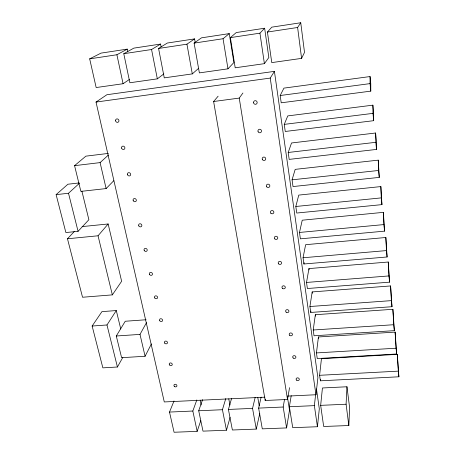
<?xml version="1.0" encoding="UTF-8"?>
<svg xmlns="http://www.w3.org/2000/svg" width="455" height="455" viewBox="0 0 455 455"><rect width="100%" height="100%" fill="white"/><g stroke="black" fill="none" stroke-linecap="round" stroke-linejoin="round"><path stroke-width="0.68" d="M370.785 91.136L370.046 83.618L370.063 76.554L283.926 88.122L280.183 95.516L281.213 102.807L370.785 91.136L370.774 83.777L370.063 76.554M348.831 425.527L349.599 407.509L346.966 386.767L322.436 387.973L320.661 405.354L323.676 426.494L348.831 425.527L346.09 404.228L346.966 386.767M291.206 395.685L289.374 406.742L292.724 427.683L317.442 426.733L319.308 408.823L316.452 388.957M320.383 380.812L319.603 375.301L321.446 358.716L397.3 354.365L398.887 376.786L320.383 380.812L320.53 379.419M317.442 426.733L314.36 405.632L315.639 394.525M287.606 396.095L315.958 394.747L317.909 377.667L274.416 71.372L106.914 94.725L96.022 102.068L164.283 401.947L264.924 397.17M316.452 352.926L318.432 336.967L395.116 332.099L396.641 354.001L317.249 358.568L316.452 352.926L396.072 348.217L396.641 354.001M313.222 330L315.343 314.712L392.881 309.298L394.349 330.649L314.035 335.784L313.222 330L393.763 324.722L394.349 330.649M310.748 312.443L309.912 306.516L312.187 291.922L390.595 285.945L391.994 306.71L310.748 312.443L310.953 311.101M261.136 397.113L258.628 408.112L262.296 428.855L286.593 427.922L289.522 410.12L287.566 397.903M218.127 96.198L213.617 101.505L265.185 400.491L287.52 399.45L289.551 387.66M306.522 282.447L308.951 268.587L388.246 262.017L389.577 282.163L307.375 288.521L306.522 282.447L388.962 275.929L388.246 262.017M286.593 427.922L283.181 407.02L284.534 399.422M303.923 263.991L303.047 257.763L305.635 244.688L385.846 237.499L387.097 256.984L303.923 263.991L304.179 262.666M265.185 400.491L265.487 399.109M231.64 398.279L228.416 409.449L232.391 430.003L256.273 429.088L259.765 413.436M299.481 232.454L302.239 220.197L383.377 212.36L384.56 231.146L300.38 238.841L299.481 232.454L383.912 224.582L383.377 212.36M256.273 429.088L252.548 408.38L255.181 397.391M295.818 206.485L298.759 195.098L380.852 186.584L381.95 204.625L296.745 213.037L295.818 206.485L381.284 197.885L380.852 186.584M202.577 399.661L198.71 410.768L202.987 431.135L226.471 430.231L230.076 417.377M292.064 179.833L295.187 169.368L378.259 160.143L379.271 177.393L293.014 186.561L292.064 179.833L378.588 170.471L378.259 160.143M226.471 430.231L222.432 409.716L225.788 398.557M173.998 401.014L169.51 412.065L174.072 432.25L197.163 431.363L200.792 420.602M288.208 152.476L291.53 142.978L375.597 133.008L376.274 139.856L376.518 149.422L289.181 159.387L288.208 152.476L375.819 142.313L375.597 133.008M197.163 431.363L192.829 411.03L196.822 399.934M284.25 124.38L287.776 115.906L372.867 105.156L373.561 112.186L373.691 120.683L285.251 131.472L284.25 124.38L372.969 113.369L372.867 105.156M301.591 58.377L304.509 52.393L300.744 22.75L271.8 27.152L267.415 32.043L271.772 62.608L301.591 58.377L297.615 27.488L300.744 22.75M146.089 319.757L125.244 321.253L116.298 336L121.61 357.693L145.082 356.259L151.401 343.946M145.082 356.259L140.004 334.397L146.47 322.692M120.74 328.954L116.298 310.555L101.931 311.635L92.138 326.03L102.858 367.856L117.424 367.003L122.81 357.425M315.958 394.747L270.242 78.084L274.416 71.372M117.424 367.003L106.982 324.972L116.298 310.555M74.25 231.578L67.477 238.773L82.537 297.251L112.345 294.874L121.633 281.275L108.148 223.974L82.122 226.601M264.395 63.654L268.842 57.512L264.639 28.238L236.276 32.55L230.372 37.628L235.195 67.801L264.395 63.654L259.942 33.169L264.639 28.238M287.52 399.45L239.239 98.092L242.924 93.013M67.477 238.773L98.052 235.781L108.148 223.974M79.164 182.944L67.903 184.23L56.113 194.643L65.873 232.545L78.067 231.328L88.879 219.708L81.872 191.054M227.972 68.83L233.887 62.534L229.257 33.619L201.457 37.845L194.103 43.1L199.37 72.891L227.972 68.83L223.058 38.732L229.257 33.619M108.398 153.409L85.881 156.15L74.569 165.66L80.871 191.39L106.123 188.569L113.79 180.698M56.113 194.643L68.506 193.261L79.352 183.337M74.569 165.66L100.094 162.611L108.426 155.041M195.189 42.372L194.575 38.891L167.326 43.032L158.579 48.458L164.266 77.873L192.294 73.898L198.568 68.375M161.11 46.814L160.581 44.061L133.861 48.122L123.777 53.707L129.874 82.759L157.333 78.857L163.834 73.92M158.579 48.458L186.937 44.181L194.575 38.891M127.809 51.847L127.246 49.129L101.044 53.11L89.675 58.854L96.159 87.548L123.078 83.726L129.521 79.38M123.777 53.707L151.56 49.521L160.581 44.061M89.675 58.854L116.901 54.748L127.246 49.129M194.103 43.1L223.058 38.732M230.372 37.628L259.942 33.169M267.415 32.043L297.615 27.488M96.022 102.068L270.242 78.084M213.617 101.505L239.239 98.092M280.183 95.516L370.046 83.618M303.047 257.763L386.471 250.586L385.846 237.499M309.912 306.516L391.391 300.63L391.994 306.71M92.138 326.03L106.982 324.972M116.298 336L140.004 334.397M319.603 375.301L398.33 371.143L398.887 376.786M169.51 412.065L192.829 411.03M198.71 410.768L222.432 409.716M228.416 409.449L252.548 408.38M258.628 408.112L283.181 407.02M289.374 406.742L314.36 405.632M320.661 405.354L346.09 404.228M68.506 193.261L78.067 231.328M98.052 235.781L112.345 294.874M100.094 162.611L106.123 188.569M116.901 54.748L123.078 83.726M200.217 400.207L201.207 404.99M151.56 49.521L157.333 78.857M228.757 398.853L229.946 405.058M186.937 44.181L192.294 73.898M257.769 397.477L259.242 405.826M308.951 268.587L309.133 269.895M312.187 291.922L312.363 293.202M315.343 314.712L315.537 316.111M318.432 336.967L318.619 338.338M372.969 113.369L373.691 120.683M375.819 142.313L376.518 149.422M378.588 170.471L379.271 177.393M381.284 197.885L381.95 204.625M383.912 224.582L384.56 231.146M386.471 250.586L387.097 256.984M388.962 275.929L389.577 282.163M397.3 354.365L398.33 371.143M395.116 332.099L396.072 348.217M392.881 309.298L393.763 324.722M390.595 285.945L391.391 300.63M253.577 102.813A1.843 1.797 47.7 0 0 256.563 103.882A1.843 1.797 47.7 0 0 255.938 100.777A1.843 1.797 47.7 0 0 253.577 102.813M258.133 131.791A1.809 1.757 32 0 0 261.238 132.001A1.809 1.757 32 0 0 259.799 129.243A1.809 1.757 32 0 0 258.133 131.791M262.535 159.739A1.786 1.712 24 0 0 265.589 159.534A1.786 1.712 24 0 0 263.798 157.06A1.786 1.712 24 0 0 262.535 159.739M266.761 186.851A1.763 1.666 19.8 0 0 269.752 186.459A1.763 1.666 19.8 0 0 267.813 184.161A1.763 1.666 19.8 0 0 266.761 186.851M270.89 213.253A1.74 1.627 17.3 0 0 273.802 212.695A1.74 1.627 17.3 0 0 271.732 210.568A1.74 1.627 17.3 0 0 270.89 213.253M274.831 238.898A1.718 1.581 15.8 0 0 277.709 238.369A1.718 1.581 15.8 0 0 275.667 236.287A1.718 1.581 15.8 0 0 274.831 238.898M278.67 263.9A1.701 1.541 14.8 0 0 281.52 263.405A1.701 1.541 14.8 0 0 279.506 261.363A1.701 1.541 14.8 0 0 278.67 263.9M282.504 288.368A1.678 1.502 14 0 0 285.268 287.714A1.678 1.502 14 0 0 283.135 285.842A1.678 1.502 14 0 0 282.504 288.368M286.161 312.153A1.661 1.462 13.5 0 0 288.891 311.533A1.661 1.462 13.5 0 0 286.786 309.696A1.661 1.462 13.5 0 0 286.161 312.153M289.727 335.369A1.644 1.428 13.1 0 0 292.428 334.778A1.644 1.428 13.1 0 0 290.353 332.975A1.644 1.428 13.1 0 0 289.727 335.369M293.208 358.028A1.627 1.393 12.7 0 0 295.881 357.465A1.627 1.393 12.7 0 0 293.833 355.696A1.627 1.393 12.7 0 0 293.208 358.028M296.609 380.152A1.61 1.359 12.5 0 0 299.253 379.624A1.61 1.359 12.5 0 0 297.229 377.883A1.61 1.359 12.5 0 0 296.609 380.152M174.248 386.255A1.541 1.274 22.9 0 0 176.824 386.232A1.541 1.274 22.9 0 0 175.209 384.265A1.541 1.274 22.9 0 0 174.248 386.255M169.556 364.961A1.558 1.302 23.9 0 0 172.161 364.927A1.558 1.302 23.9 0 0 170.523 362.919A1.558 1.302 23.9 0 0 169.556 364.961M164.693 343.093A1.575 1.337 25.2 0 0 167.343 343.212A1.575 1.337 25.2 0 0 165.836 341.079A1.575 1.337 25.2 0 0 164.693 343.093M159.779 320.792A1.598 1.365 26.6 0 0 162.458 320.894A1.598 1.365 26.6 0 0 160.933 318.722A1.598 1.365 26.6 0 0 159.779 320.792M154.751 297.957A1.615 1.399 28.3 0 0 157.458 298.053A1.615 1.399 28.3 0 0 155.906 295.83A1.615 1.399 28.3 0 0 154.751 297.957M149.536 274.479A1.638 1.433 30.3 0 0 152.283 274.746A1.638 1.433 30.3 0 0 150.872 272.391A1.638 1.433 30.3 0 0 149.536 274.479M144.201 250.426A1.661 1.462 32.7 0 0 146.976 250.864A1.661 1.462 32.7 0 0 145.719 248.39A1.661 1.462 32.7 0 0 144.201 250.426M138.792 225.873A1.683 1.496 35.5 0 0 141.602 226.306A1.683 1.496 35.5 0 0 140.316 223.775A1.683 1.496 35.5 0 0 138.792 225.873M133.196 200.598A1.712 1.53 38.7 0 0 136.017 201.224A1.712 1.53 38.7 0 0 134.902 198.568A1.712 1.53 38.7 0 0 133.196 200.598M127.463 174.68A1.74 1.564 42.3 0 0 130.289 175.499A1.74 1.564 42.3 0 0 129.345 172.729A1.74 1.564 42.3 0 0 127.463 174.68M121.593 148.091A1.769 1.598 46.4 0 0 124.414 149.115A1.769 1.598 46.4 0 0 123.641 146.226A1.769 1.598 46.4 0 0 121.593 148.091M115.581 120.802A1.803 1.632 50.6 0 0 118.374 122.037A1.803 1.632 50.6 0 0 117.788 119.045A1.803 1.632 50.6 0 0 115.581 120.802"/></g></svg>
